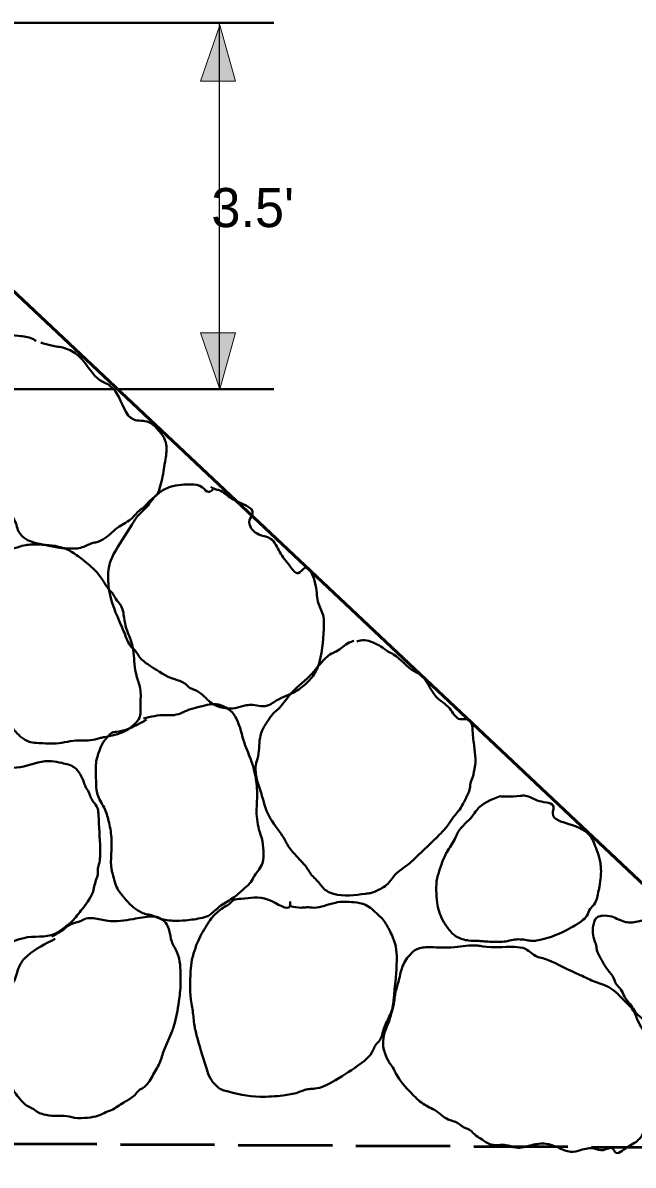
# Model space of a CAD drawing. Extents: x -8731 to 3798, y -62841 to -56618.
# Drawn here: x 2836.4 to 3054, y -62438.6 to -62031.4 of the extents above; entities that cross this region are included whole.
import ezdxf

# ---------------------------------------------------------------- set-up
doc = ezdxf.new("R2010")
doc.units = 0
doc.header["$LTSCALE"] = 5.6
doc.linetypes.add('LONG_DASHED', pattern=[7.5, 6, -1.5])
doc.layers.add('1', color=7, linetype='Continuous', lineweight=13)
doc.layers.add('3', color=7, linetype='Continuous', lineweight=40)

msp = doc.modelspace()

# ---------------------------------------------------------------- hatches: boundary and pattern name
at = {"layer": '1'}
for points in [[(2906.6, -62032.2), (2899.7, -62052.2), (2912.2, -62052.2)], [(2906.6, -62161.9), (2899.7, -62141.9), (2912.2, -62141.9)]]:
    msp.add_hatch(color=256, dxfattribs=at).paths.add_polyline_path(points)

# ---------------------------------------------------------------- linework, layer by layer
for points in [[(2906.6, -62032.2), (2899.7, -62052.2), (2912.2, -62052.2)], [(2906.6, -62161.9), (2899.7, -62141.9), (2912.2, -62141.9)]]:
    msp.add_lwpolyline(points, close=True, dxfattribs=at)
at = {"layer": '3'}
for p, q in [((2925.9, -62031.36), (2686.5, -62031.36)), ((2925.9, -62162), (2680.5, -62162))]:
    msp.add_line(p, q, dxfattribs=at)
at = {"layer": '3', "lineweight": 25}
msp.add_line((2906.52, -62162), (2906.52, -62031.36), dxfattribs=at)
at = {"layer": '3', "lineweight": 53}
msp.add_line((2735.54, -62035.24), (3186.46, -62459.9), dxfattribs=at)
at = {"layer": '3', "linetype": 'LONG_DASHED', "lineweight": 53}
msp.add_line((2661.14, -62430.04), (3157.66, -62432.76), dxfattribs=at)
at = {"layer": '3'}
for points in [[(2841.14, -62144.76), (2839.8, -62144), (2834.86, -62142.96), (2824.34, -62142.04), (2819.4, -62141.9), (2814.9, -62143.56), (2810.86, -62145.96), (2807.54, -62149.7), (2806.06, -62150.9), (2804.54, -62154.5), (2804.4, -62156.44), (2805.74, -62169.96), (2807.26, -62175.5), (2807.54, -62177), (2809.2, -62180.6), (2811.3, -62182.7), (2813.7, -62184.64), (2817.6, -62187.04), (2824.34, -62190.64), (2826, -62192.16), (2828.4, -62195.6), (2829.6, -62199.2), (2830.2, -62200.84), (2832.6, -62207.16), (2833.66, -62209.1), (2834.4, -62211.64), (2835.14, -62213.16), (2836.8, -62214.96), (2838.3, -62215.84), (2845.06, -62217.64), (2850, -62218.56), (2851.66, -62218.7), (2855.7, -62218.7), (2858.1, -62218.1), (2860.94, -62216.9), (2862.74, -62216.44), (2865.6, -62215.1), (2870.54, -62211.04), (2875.34, -62207.9), (2877.9, -62205.2), (2879.54, -62204), (2881.8, -62201.6), (2884.2, -62199.5), (2885.1, -62197.4), (2886, -62193.96), (2887.2, -62186.9), (2887.5, -62181.64), (2886.3, -62178.64), (2884.66, -62176.56), (2881.2, -62173.7), (2875.94, -62172.8), (2869.8, -62163.36), (2866.06, -62159.9), (2864.26, -62159), (2860.8, -62155.7), (2856.14, -62150), (2851.2, -62147.3), (2846.54, -62146.4), (2842.8, -62145.36)], [(2904.14, -62197.7), (2902.66, -62198.6), (2900.4, -62196.96), (2896.2, -62195.9), (2892.9, -62196.04), (2888.86, -62196.8), (2886.74, -62197.7), (2884.94, -62198.9), (2883, -62200.7), (2881.34, -62202.96), (2877.6, -62206.84), (2875.2, -62210.3), (2868.74, -62220.8), (2867.7, -62223.04), (2866.8, -62229.96), (2866.94, -62232.2), (2870.7, -62244.5), (2872.8, -62249.44), (2874.9, -62253.64), (2876.4, -62255.16), (2878.2, -62257.7), (2881.94, -62260.7), (2890.5, -62265.36), (2894.1, -62266.84), (2896.06, -62268.5), (2897.54, -62269.1), (2900.54, -62271.04), (2904.9, -62274.64), (2907.3, -62275.4), (2912.54, -62275.56), (2916, -62274.64), (2918.4, -62274.5), (2921.26, -62274.96), (2924.26, -62274.5), (2926.2, -62273.3), (2932.8, -62270.16), (2937.74, -62266.56), (2939.54, -62264.6), (2940.9, -62262.5), (2942.1, -62259.2), (2943.74, -62245.7), (2943.6, -62243.16), (2941.8, -62238.36), (2940.74, -62231.76), (2936.86, -62225.6), (2934.6, -62227.56), (2931.74, -62225.16), (2928, -62220.04), (2924.7, -62215.24), (2919.9, -62213.44), (2917.2, -62208.64), (2918.26, -62206.4), (2910.9, -62201), (2906.4, -62198), (2904.9, -62197.56), (2903.4, -62196.8)], [(2826.46, -62221.7), (2826.6, -62223.04), (2825.86, -62230.4), (2825.26, -62241.2), (2826, -62251.84), (2826.74, -62255.9), (2827.06, -62264.16), (2827.94, -62271.64), (2829.14, -62275.1), (2830.06, -62276.44), (2831.1, -62279.44), (2833.8, -62284.1), (2836.06, -62286.2), (2837.7, -62287.24), (2843.54, -62288.16), (2847.3, -62288.3), (2855.26, -62287.24), (2862.14, -62286.8), (2863.66, -62286.36), (2865.14, -62286.04), (2872.94, -62283.8), (2876.4, -62281.1), (2877.9, -62279.16), (2878.34, -62274.64), (2878.2, -62268.64), (2876.86, -62264), (2875.8, -62255.9), (2874.9, -62251.56), (2873.26, -62247.2), (2872.5, -62243.44), (2871.14, -62238.8), (2869.5, -62236.7), (2868.6, -62235.04), (2867.26, -62233.56), (2865.46, -62231), (2862.74, -62227.24), (2857.5, -62222.6), (2853.46, -62219.76), (2849.1, -62218.1), (2839.66, -62217.36), (2837.4, -62217.5), (2834.7, -62218.24), (2831.26, -62219.16), (2829.46, -62219.9), (2827.8, -62222), (2825.4, -62227.56), (2826.46, -62229.96)], [(2954.4, -62251.7), (2952.74, -62252.3), (2948.1, -62255.44), (2946.46, -62256.2), (2944.34, -62257.84), (2938.66, -62264.16), (2931.3, -62271.2), (2927.4, -62276), (2925.74, -62277.5), (2923.94, -62279.9), (2921.7, -62283.64), (2920.94, -62286.2), (2920.06, -62293.7), (2919.6, -62295.2), (2920.06, -62301.96), (2921.86, -62307.64), (2922.46, -62309.76), (2922.9, -62311.24), (2927.1, -62318.6), (2929.66, -62322.36), (2930.7, -62324.3), (2933.86, -62328.36), (2937.9, -62333), (2939.1, -62334.8), (2942.26, -62338.24), (2943.46, -62339.76), (2945.26, -62341.1), (2947.2, -62341.84), (2958.6, -62341.84), (2960.4, -62341.56), (2964.46, -62339.76), (2966.54, -62338.24), (2968.66, -62335.56), (2974.5, -62330.76), (2976.3, -62329.1), (2985, -62320.7), (2988, -62317.24), (2989.94, -62314.4), (2991.74, -62312.3), (2993.26, -62309.9), (2995.06, -62306.3), (2995.8, -62304.2), (2995.94, -62302.56), (2996.86, -62300.16), (2997.14, -62298.64), (2997.46, -62297.16), (2997.14, -62288), (2996.86, -62285.44), (2995.06, -62279.6), (2992.34, -62279.6), (2988.6, -62275.84), (2983.8, -62271.64), (2977.8, -62263.56), (2976.14, -62262.64), (2968.5, -62256.5), (2966.54, -62255.44), (2964, -62253.64), (2961.3, -62252.3), (2958.14, -62251.4), (2955.46, -62251.84)], [(2880.46, -62279.76), (2876.86, -62281.7), (2869.8, -62284.1), (2868.14, -62284.4), (2866.66, -62285.76), (2865.14, -62287.7), (2863.66, -62290.84), (2862.46, -62295.2), (2862.46, -62301.36), (2862.6, -62304.8), (2863.2, -62307.04), (2865.6, -62311.7), (2867.1, -62316.5), (2868, -62322.5), (2868, -62333), (2868.3, -62334.5), (2869.34, -62338.1), (2870.4, -62340.5), (2871.6, -62342.16), (2876.54, -62347.24), (2880.14, -62349.04), (2882.26, -62349.5), (2884.5, -62350.4), (2889.9, -62351.44), (2894.4, -62351.3), (2900.4, -62350.4), (2901.9, -62349.96), (2903.4, -62349.04), (2907, -62346.04), (2911.66, -62343.04), (2915.54, -62339.76), (2917.66, -62337.64), (2919, -62335.4), (2920.5, -62333.3), (2921.86, -62330.9), (2922.14, -62326.56), (2921.54, -62322.04), (2921.1, -62320.7), (2919.74, -62313.36), (2919.9, -62306), (2919.14, -62299.1), (2917.94, -62294.76), (2915.4, -62288.16), (2912.54, -62279.44), (2910.46, -62276.6), (2908.06, -62275.1), (2906.1, -62274.36), (2899.66, -62275.1), (2896.2, -62276), (2890.34, -62278.1), (2887.2, -62278.1), (2879.4, -62279.3)], [(2826.9, -62297), (2821.94, -62299.1), (2814.9, -62304.04), (2813.1, -62305.7), (2810.54, -62309), (2808.6, -62312.44), (2806.66, -62315.3), (2805.74, -62317.24), (2803.94, -62320.7), (2803.5, -62322.96), (2802.74, -62324.6), (2801.26, -62332.24), (2801.26, -62336.3), (2801.54, -62337.8), (2802.3, -62339.6), (2803.66, -62341.4), (2806.8, -62344.24), (2808.3, -62345.44), (2814.6, -62352.5), (2819.1, -62356.56), (2820.6, -62357.44), (2825.7, -62358.96), (2827.66, -62359.24), (2832.74, -62358.8), (2836.66, -62357.6), (2847.74, -62356.1), (2851.2, -62353.84), (2853.46, -62352.04), (2857.06, -62347.84), (2861.4, -62340.96), (2862.6, -62336.44), (2863.06, -62335.1), (2863.06, -62333.3), (2863.5, -62331.36), (2863.94, -62325.8), (2863.34, -62313.8), (2863.06, -62311.56), (2860.66, -62307.64), (2859.9, -62305.7), (2858.7, -62303.6), (2858.1, -62302.1), (2854.8, -62296.84), (2850.3, -62295.2), (2846.54, -62294.6), (2844.3, -62294.6), (2834.1, -62296.84), (2829.9, -62296.84), (2828.4, -62296.84)], [(3006.6, -62307.04), (2998.2, -62312), (2996.7, -62314.1), (2991.6, -62319.8), (2990.4, -62322.36), (2987.54, -62327), (2984.7, -62334.2), (2984.1, -62336.3), (2983.8, -62340.64), (2984.1, -62345), (2986.06, -62351.16), (2988, -62354.16), (2989.5, -62355.96), (2990.86, -62357), (2995.34, -62358.5), (2998.94, -62358.64), (3000.9, -62358.8), (3006.14, -62358.96), (3008.54, -62358.8), (3011.26, -62358.2), (3016.06, -62358.36), (3018, -62358.64), (3019.5, -62358.5), (3030, -62354.9), (3031.66, -62354), (3035.54, -62351.6), (3037.5, -62349.64), (3038.7, -62347.24), (3040.06, -62345.6), (3041.7, -62340.8), (3042, -62339.3), (3042.46, -62331.96), (3042.14, -62329.84), (3040.94, -62326.1), (3040.2, -62324.16), (3039.14, -62321.9), (3031.06, -62316.96), (3025.34, -62313.2), (3025.5, -62310.36), (3023.1, -62309.3), (3019.8, -62308.56), (3015.6, -62306.9), (3013.66, -62306.9), (3009, -62307.2), (3006.46, -62307.04)], [(2931.74, -62344.56), (2931.6, -62346.2), (2923.94, -62343.96), (2914.2, -62343.64), (2911.5, -62344.1), (2910, -62345.44), (2907.74, -62346.8), (2905.5, -62348.6), (2903.54, -62350.7), (2901.9, -62353.1), (2898.6, -62359.24), (2897.26, -62363.16), (2896.66, -62365.4), (2896.2, -62369.44), (2896.5, -62381), (2896.94, -62383.56), (2897.54, -62388.8), (2898.6, -62393.3), (2902.2, -62405.16), (2903.7, -62408.44), (2905.06, -62409.96), (2906.54, -62411.3), (2908.06, -62411.9), (2920.94, -62414.16), (2929.2, -62413.7), (2934.46, -62412.64), (2936.4, -62411.9), (2938.5, -62411.44), (2940.46, -62411.3), (2946.74, -62408.9), (2955.74, -62403.2), (2961.3, -62397.5), (2962.06, -62395.84), (2963.7, -62394.04), (2964.46, -62392.1), (2965.2, -62389.56), (2967.3, -62385.04), (2968.2, -62382.36), (2968.8, -62377.7), (2969.7, -62365.7), (2969.7, -62363.9), (2969.1, -62359.7), (2967, -62354.6), (2964.46, -62350.7), (2962.94, -62349.2), (2958.6, -62345.76), (2954.4, -62344.84), (2947.8, -62345), (2940.14, -62346.8), (2937.6, -62346.64), (2935.66, -62346.8), (2931.74, -62346.2)], [(2847.9, -62357.9), (2838, -62363.9), (2836.5, -62365.4), (2834.4, -62369.44), (2833.5, -62372.44), (2830.94, -62376.64), (2829.3, -62379.96), (2827.8, -62381.44), (2826.3, -62384), (2825.7, -62386.24), (2826.14, -62389.56), (2826.74, -62391.36), (2827.8, -62397.96), (2829.14, -62404.4), (2831.1, -62408.76), (2833.94, -62413.24), (2835.74, -62415.5), (2837.7, -62417.3), (2839.5, -62418.2), (2841.46, -62419.56), (2843.26, -62420.3), (2845.8, -62420.9), (2852.86, -62421.2), (2854.8, -62421.64), (2859.46, -62421.64), (2863.34, -62420.9), (2865.3, -62420), (2867.86, -62418.96), (2872.34, -62416.24), (2876.26, -62413.56), (2877.74, -62411.9), (2879.26, -62411), (2882.54, -62406.8), (2885.1, -62402.16), (2886.74, -62397.5), (2889.6, -62390.76), (2890.2, -62388.96), (2892, -62380.24), (2892.6, -62373.96), (2892.6, -62371.4), (2891.4, -62362.84), (2889.46, -62358.8), (2888.54, -62354.9), (2887.66, -62352.8), (2885.86, -62350.84), (2884.06, -62350.1), (2882.4, -62349.96), (2875.66, -62350.84), (2866.66, -62351.44), (2861.54, -62350.56), (2858.86, -62350.7), (2857.2, -62351.44), (2853.3, -62352.8), (2850.46, -62354.9), (2846.7, -62357)], [(3106.06, -62403.04), (3106.2, -62401.24), (3106.94, -62398.84), (3106.06, -62394.36), (3104.26, -62388.5), (3103.06, -62386.56), (3101.7, -62382.8), (3100.06, -62380.4), (3093.74, -62374.56), (3089.1, -62371.7), (3087.14, -62369.9), (3085.06, -62368.56), (3081.9, -62364.8), (3077.86, -62361.2), (3075.6, -62358.04), (3074.1, -62356.84), (3072.6, -62355.2), (3070.2, -62353.4), (3066.14, -62351.44), (3063.6, -62351.3), (3061.66, -62351.16), (3060.14, -62351), (3056.26, -62351.6), (3051.3, -62351.9), (3046.34, -62349.96), (3043.06, -62349.64), (3041.4, -62350.1), (3039.74, -62353.4), (3039.6, -62355.04), (3040.06, -62358.04), (3040.8, -62360.3), (3041.1, -62362.1), (3042, -62364.04), (3045.46, -62369.6), (3046.66, -62371.1), (3048, -62374.1), (3049.66, -62375.9), (3050.86, -62378.44), (3053.7, -62382.2), (3055.06, -62384.44), (3056.54, -62385.64), (3059.26, -62390), (3062.1, -62395.1), (3068.26, -62401.84), (3071.54, -62405.76), (3072.9, -62407.7), (3076.2, -62410.1), (3080.7, -62411.76), (3085.8, -62411.76), (3088.66, -62411.44), (3089.4, -62410.56), (3093.9, -62407.7), (3106.2, -62402.76)], [(3061.06, -62423), (3060.74, -62422.56), (3061.94, -62420.44), (3062.86, -62418.5), (3064.34, -62412.8), (3064.2, -62407.56), (3063.9, -62405.3), (3062.1, -62399.3), (3058.8, -62392.56), (3055.2, -62385.96), (3054.46, -62384.16), (3050.1, -62379.2), (3046.8, -62376.04), (3043.8, -62374.4), (3038.54, -62372.44), (3036.46, -62371.4), (3033.74, -62370.2), (3026.26, -62366.6), (3021.74, -62364.8), (3019.66, -62364.2), (3015.6, -62361.5), (3011.54, -62360.76), (3000.46, -62360.6), (2998.5, -62360.3), (2990.26, -62360.9), (2980.06, -62360.9), (2977.8, -62361.2), (2974.8, -62363.16), (2971.8, -62367.64), (2970.74, -62371.4), (2970.14, -62373.8), (2969.1, -62377.7), (2968.8, -62380.24), (2967.9, -62384), (2966.54, -62388.36), (2965.66, -62390.44), (2964.9, -62394.36), (2964.9, -62396.3), (2965.5, -62398.56), (2967.14, -62402.16), (2968.34, -62403.8), (2969.4, -62405.9), (2974.8, -62412.8), (2979.14, -62416.7), (2983.66, -62419.24), (2988.74, -62422.56), (2990.7, -62423.16), (2993.7, -62425.1), (2995.66, -62426), (2998.06, -62428.1), (3000.14, -62429.44), (3002.86, -62431.1), (3004.5, -62431.4), (3006.14, -62431.4), (3008.54, -62431.4), (3012.14, -62432.3), (3017.86, -62431.4), (3022.94, -62430.96), (3027, -62432.16), (3031.8, -62433.8), (3035.26, -62433.2), (3040.06, -62432.6), (3043.34, -62433.2), (3046.66, -62432.6), (3047.54, -62433.96), (3051.9, -62432.16), (3054.46, -62430.64), (3056.26, -62429.16), (3059.26, -62424.8), (3060.9, -62423.3), (3061.06, -62423.16)]]:
    msp.add_spline(points, degree=3, dxfattribs=at)

# ---------------------------------------------------------------- texts
msp.add_text(" 3.5'", height=13.95, dxfattribs=at).set_placement((2898.4, -62104.18))

doc.saveas('drawing.dxf')
